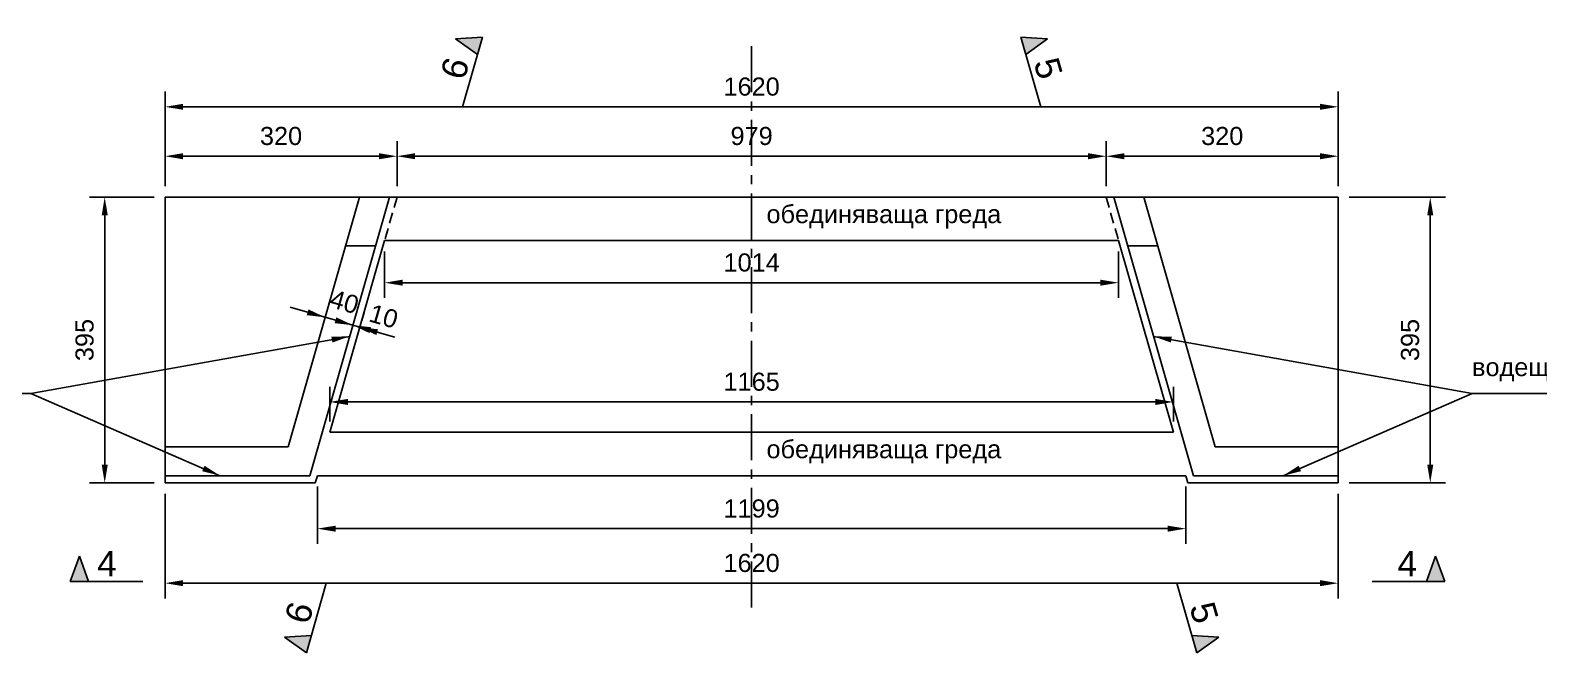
# Model space of a CAD drawing. Header units: centimetres. Extents: x 8495135 to 959133560, y 4530079 to 463453963.
# Drawn here: x 958987201 to 958989284, y 463400191 to 463401050 of the extents above; entities that cross this region are included whole.
import ezdxf
from ezdxf.enums import TextEntityAlignment as Align

# ---------------------------------------------------------------- set-up
doc = ezdxf.new("R2010")
doc.units = ezdxf.units.CM
doc.header["$LTSCALE"] = 0.1
for name, pattern in [('CENTER', [50.8, 31.75, -6.35, 6.35, -6.35]), ('CONTINU', [0]), ('DASHED', [0.75, 0.5, -0.25])]:
    doc.linetypes.add(name, pattern=pattern)
for name, color, linetype in [('br_dimension', 1, 'Continuous'), ('br_hatch', 9, 'Continuous'), ('br_hatch_tumen', 8, 'Continuous'), ('br_view_yellow', 2, 'Continuous')]:
    doc.layers.add(name, color=color, linetype=linetype)
doc.styles.add('1-50 cm', font='arial.ttf', dxfattribs={"height": 12.5})
doc.styles.add('MM 1 to 100', font='arial.ttf', dxfattribs={"height": 25})
doc.styles.add('MM_ARIAL', font='arial.ttf')
doc.dimstyles.new('MM DIM 1 to 100', dxfattribs={"dimscale": 10, "dimtxt": 2.5, "dimasz": 2.5, "dimexe": 2.1, "dimexo": 1.5, "dimgap": 1.5, "dimtad": 1, "dimdec": 0, "dimdsep": 46, "dimtxsty": 'MM_ARIAL', "dimcen": 3, "dimclrd": 1, "dimclre": 1, "dimclrt": 7, "dimaunit": 2, "dimadec": 1, "dimazin": 0, "dimtp": 100, "dimtm": 3, "dimtfac": 1, "dimtdec": 0, "dimtix": 1, "dimtmove": 0, "dimatfit": 3, "dimfxl": 0, "dimtolj": 1, "dimtzin": 0, "dimarcsym": 0})

# ---------------------------------------------------------------- blocks, each defined once
blk = doc.blocks.new('*D654')
at = {"layer": 'br_hatch_tumen', "color": 1, "lineweight": -2, "transparency": 16777216}
for p, q in [((958989022.1, 463400819.9), (958989155.2, 463400819.9)), ((958989134.2, 463400794.9), (958989134.2, 463400450.3)), ((958989022.1, 463400425.3), (958989155.2, 463400425.3))]:
    blk.add_line(p, q, dxfattribs=at)
at = {"layer": 'br_hatch_tumen', "color": 1, "transparency": 16777216}
for points in [[(958989130, 463400794.9), (958989138.3, 463400794.9), (958989134.2, 463400819.9)], [(958989130, 463400450.3), (958989138.3, 463400450.3), (958989134.2, 463400425.3)]]:
    blk.add_solid(points, dxfattribs=at)
at = {"layer": 'br_hatch_tumen', "color": 7, "transparency": 16777216, "insert": (958989106.4, 463400622.6), "char_height": 25, "attachment_point": 5, "rotation": 90, "style": 'MM_ARIAL'}
blk.add_mtext('\\A1;395', dxfattribs=at)
blk = doc.blocks.new('*U149')
at = {"linetype": 'CONTINU', "ltscale": 0.5}
blk.add_hatch(color=256, dxfattribs=at).paths.add_polyline_path([(-131.2, -52.5), (-150, 0), (-112.5, 0)])
at = {"ltscale": 0.5}
blk.add_line((0, 0), (-150, 0), dxfattribs=at)
at = {"lineweight": -3, "ltscale": 0.5}
for p, q in [((-150, 0), (-131.2, -52.5)), ((-131.2, -52.5), (-112.5, 0))]:
    blk.add_line(p, q, dxfattribs=at)
at = {"color": 7, "ltscale": 0.5, "style": '1-50 cm'}
blk.add_attdef('1', text='', height=52.5, dxfattribs=at).set_placement((-68.6, -37.6), align=Align.MIDDLE_CENTER)
blk = doc.blocks.new('*U148')
at = {"linetype": 'CONTINU', "ltscale": 0.5}
blk.add_hatch(color=256, dxfattribs=at).paths.add_polyline_path([(-131.2, -52.5), (-150, 0), (-112.5, 0)])
at = {"ltscale": 0.5}
blk.add_line((0, 0), (-150, 0), dxfattribs=at)
at = {"lineweight": -3, "ltscale": 0.5}
for p, q in [((-150, 0), (-131.2, -52.5)), ((-131.2, -52.5), (-112.5, 0))]:
    blk.add_line(p, q, dxfattribs=at)
at = {"color": 7, "ltscale": 0.5, "style": '1-50 cm'}
blk.add_attdef('1', text='', height=52.5, dxfattribs=at).set_placement((-66.9, -37.2), align=Align.MIDDLE_CENTER)
blk = doc.blocks.new('*D651')
at = {"layer": 'br_hatch_tumen', "color": 1, "lineweight": -2, "transparency": 16777216}
for p, q in [((958988686.7, 463400834.9), (958988686.7, 463400897.3)), ((958989007.1, 463400834.9), (958989007.1, 463400897.3)), ((958988711.7, 463400876.3), (958988982.1, 463400876.3))]:
    blk.add_line(p, q, dxfattribs=at)
at = {"layer": 'br_hatch_tumen', "color": 1, "transparency": 16777216}
for points in [[(958988711.7, 463400880.5), (958988711.7, 463400872.1), (958988686.7, 463400876.3)], [(958988982.1, 463400880.5), (958988982.1, 463400872.1), (958989007.1, 463400876.3)]]:
    blk.add_solid(points, dxfattribs=at)
at = {"layer": 'br_hatch_tumen', "color": 7, "transparency": 16777216, "insert": (958988846.9, 463400904.1), "char_height": 25, "attachment_point": 5, "style": 'MM_ARIAL'}
blk.add_mtext('\\A1;320', dxfattribs=at)
blk = doc.blocks.new('*D652')
at = {"layer": 'br_hatch_tumen', "color": 1, "lineweight": -2, "transparency": 16777216}
for p, q in [((958987372.1, 463400819.9), (958987282.8, 463400819.9)), ((958987303.8, 463400794.9), (958987303.8, 463400450.3)), ((958987372.1, 463400425.3), (958987282.8, 463400425.3))]:
    blk.add_line(p, q, dxfattribs=at)
at = {"layer": 'br_hatch_tumen', "color": 1, "transparency": 16777216}
for points in [[(958987299.7, 463400794.9), (958987308, 463400794.9), (958987303.8, 463400819.9)], [(958987299.7, 463400450.3), (958987308, 463400450.3), (958987303.8, 463400425.3)]]:
    blk.add_solid(points, dxfattribs=at)
at = {"layer": 'br_hatch_tumen', "color": 7, "transparency": 16777216, "insert": (958987276.1, 463400622.6), "char_height": 25, "attachment_point": 5, "rotation": 90, "style": 'MM_ARIAL'}
blk.add_mtext('\\A1;395', dxfattribs=at)
blk = doc.blocks.new('*D653')
at = {"layer": 'br_hatch_tumen', "color": 1, "lineweight": -2, "transparency": 16777216}
for p, q in [((958987387.1, 463400834.9), (958987387.1, 463400897.3)), ((958987707.5, 463400834.9), (958987707.5, 463400897.3)), ((958987682.5, 463400876.3), (958987412.1, 463400876.3))]:
    blk.add_line(p, q, dxfattribs=at)
at = {"layer": 'br_hatch_tumen', "color": 1, "transparency": 16777216}
for points in [[(958987412.1, 463400880.5), (958987412.1, 463400872.1), (958987387.1, 463400876.3)], [(958987682.5, 463400880.5), (958987682.5, 463400872.1), (958987707.5, 463400876.3)]]:
    blk.add_solid(points, dxfattribs=at)
at = {"layer": 'br_hatch_tumen', "color": 7, "transparency": 16777216, "insert": (958987547.3, 463400904.1), "char_height": 25, "attachment_point": 5, "style": 'MM_ARIAL'}
blk.add_mtext('\\A1;320', dxfattribs=at)
blk = doc.blocks.new('*D655')
at = {"layer": 'br_hatch_tumen', "color": 1, "lineweight": -2, "transparency": 16777216}
for p, q in [((958987649.1, 463400652.4), (958987652.3, 463400663.2)), ((958987658.8, 463400649.6), (958987661.9, 463400660.5)), ((958987622.4, 463400649.9), (958987598.4, 463400656.8)), ((958987656.1, 463400640.3), (958987646.5, 463400643)), ((958987680.1, 463400633.4), (958987704.2, 463400626.5))]:
    blk.add_line(p, q, dxfattribs=at)
at = {"layer": 'br_hatch_tumen', "color": 1, "transparency": 16777216}
for points in [[(958987623.6, 463400653.9), (958987621.3, 463400645.9), (958987646.5, 463400643)], [(958987681.3, 463400637.4), (958987679, 463400629.4), (958987656.1, 463400640.3)]]:
    blk.add_solid(points, dxfattribs=at)
at = {"layer": 'br_hatch_tumen', "color": 7, "transparency": 16777216, "insert": (958987689, 463400655.2), "char_height": 25, "attachment_point": 5, "rotation": 344.038, "style": 'MM_ARIAL'}
blk.add_mtext('\\A1;10', dxfattribs=at)
blk = doc.blocks.new('*D656')
at = {"layer": 'br_hatch_tumen', "color": 1, "lineweight": -2, "transparency": 16777216}
for p, q in [((958987584, 463400660.9), (958987560, 463400667.8)), ((958987612.2, 463400668.5), (958987613.8, 463400674.2)), ((958987650.6, 463400657.5), (958987652.3, 463400663.2)), ((958987646.5, 463400643), (958987608, 463400654)), ((958987670.5, 463400636.2), (958987694.6, 463400629.3))]:
    blk.add_line(p, q, dxfattribs=at)
at = {"layer": 'br_hatch_tumen', "color": 1, "transparency": 16777216}
for points in [[(958987585.1, 463400664.9), (958987582.8, 463400656.9), (958987608, 463400654)], [(958987671.7, 463400640.2), (958987669.4, 463400632.2), (958987646.5, 463400643)]]:
    blk.add_solid(points, dxfattribs=at)
at = {"layer": 'br_hatch_tumen', "color": 7, "transparency": 16777216, "insert": (958987634.9, 463400675.2), "char_height": 25, "attachment_point": 5, "rotation": 344.038, "style": 'MM_ARIAL'}
blk.add_mtext('\\A1;40', dxfattribs=at)
blk = doc.blocks.new('*D657')
at = {"layer": 'br_hatch_tumen', "color": 1, "lineweight": -2, "transparency": 16777216}
for p, q in [((958987690.3, 463400744.9), (958987690.3, 463400680.7)), ((958988703.8, 463400744.9), (958988703.8, 463400680.7)), ((958987715.3, 463400701.7), (958988678.8, 463400701.7))]:
    blk.add_line(p, q, dxfattribs=at)
at = {"layer": 'br_hatch_tumen', "color": 1, "transparency": 16777216}
for points in [[(958987715.3, 463400705.9), (958987715.3, 463400697.6), (958987690.3, 463400701.7)], [(958988678.8, 463400705.9), (958988678.8, 463400697.6), (958988703.8, 463400701.7)]]:
    blk.add_solid(points, dxfattribs=at)
at = {"layer": 'br_hatch_tumen', "color": 7, "transparency": 16777216, "insert": (958988197.1, 463400729.5), "char_height": 25, "attachment_point": 5, "style": 'MM_ARIAL'}
blk.add_mtext('\\A1;1014', dxfattribs=at)
blk = doc.blocks.new('*D658')
at = {"layer": 'br_hatch_tumen', "color": 1, "lineweight": -2, "transparency": 16777216}
for p, q in [((958987707.5, 463400834.9), (958987707.5, 463400897.3)), ((958988686.7, 463400834.9), (958988686.7, 463400897.3)), ((958987732.5, 463400876.3), (958988661.7, 463400876.3))]:
    blk.add_line(p, q, dxfattribs=at)
at = {"layer": 'br_hatch_tumen', "color": 1, "transparency": 16777216}
for points in [[(958987732.5, 463400880.5), (958987732.5, 463400872.1), (958987707.5, 463400876.3)], [(958988661.7, 463400880.5), (958988661.7, 463400872.1), (958988686.7, 463400876.3)]]:
    blk.add_solid(points, dxfattribs=at)
at = {"layer": 'br_hatch_tumen', "color": 7, "transparency": 16777216, "insert": (958988197.1, 463400904.1), "char_height": 25, "attachment_point": 5, "style": 'MM_ARIAL'}
blk.add_mtext('\\A1;979', dxfattribs=at)
blk = doc.blocks.new('*D659')
at = {"layer": 'br_hatch_tumen', "color": 1, "lineweight": -2, "transparency": 16777216}
for p, q in [((958987387.1, 463400834.9), (958987387.1, 463400965.5)), ((958989007.1, 463400834.9), (958989007.1, 463400965.5)), ((958987412.1, 463400944.5), (958988982.1, 463400944.5))]:
    blk.add_line(p, q, dxfattribs=at)
at = {"layer": 'br_hatch_tumen', "color": 1, "transparency": 16777216}
for points in [[(958987412.1, 463400948.7), (958987412.1, 463400940.4), (958987387.1, 463400944.5)], [(958988982.1, 463400948.7), (958988982.1, 463400940.4), (958989007.1, 463400944.5)]]:
    blk.add_solid(points, dxfattribs=at)
at = {"layer": 'br_hatch_tumen', "color": 7, "transparency": 16777216, "insert": (958988197.1, 463400972.3), "char_height": 25, "attachment_point": 5, "style": 'MM_ARIAL'}
blk.add_mtext('\\A1;1620', dxfattribs=at)
blk = doc.blocks.new('*D660')
at = {"layer": 'br_hatch_tumen', "color": 1, "lineweight": -2, "transparency": 16777216}
for p, q in [((958987614.6, 463400510.3), (958987614.6, 463400558.1)), ((958988779.5, 463400510.3), (958988779.5, 463400558.1)), ((958987639.6, 463400537.1), (958988754.5, 463400537.1))]:
    blk.add_line(p, q, dxfattribs=at)
at = {"layer": 'br_hatch_tumen', "color": 1, "transparency": 16777216}
for points in [[(958987639.6, 463400541.3), (958987639.6, 463400532.9), (958987614.6, 463400537.1)], [(958988754.5, 463400541.3), (958988754.5, 463400532.9), (958988779.5, 463400537.1)]]:
    blk.add_solid(points, dxfattribs=at)
at = {"layer": 'br_hatch_tumen', "color": 7, "transparency": 16777216, "insert": (958988197.1, 463400564.9), "char_height": 25, "attachment_point": 5, "style": 'MM_ARIAL'}
blk.add_mtext('\\A1;1165', dxfattribs=at)
blk = doc.blocks.new('*D661')
at = {"layer": 'br_hatch_tumen', "color": 1, "lineweight": -2, "transparency": 16777216}
for p, q in [((958987597.5, 463400420.3), (958987597.5, 463400341.2)), ((958988796.7, 463400420.3), (958988796.7, 463400341.2)), ((958987622.5, 463400362.2), (958988771.7, 463400362.2))]:
    blk.add_line(p, q, dxfattribs=at)
at = {"layer": 'br_hatch_tumen', "color": 1, "transparency": 16777216}
for points in [[(958987622.5, 463400366.3), (958987622.5, 463400358), (958987597.5, 463400362.2)], [(958988771.7, 463400366.3), (958988771.7, 463400358), (958988796.7, 463400362.2)]]:
    blk.add_solid(points, dxfattribs=at)
at = {"layer": 'br_hatch_tumen', "color": 7, "transparency": 16777216, "insert": (958988197.1, 463400389.9), "char_height": 25, "attachment_point": 5, "style": 'MM_ARIAL'}
blk.add_mtext('\\A1;1199', dxfattribs=at)
blk = doc.blocks.new('*D662')
at = {"layer": 'br_hatch_tumen', "color": 1, "lineweight": -2, "transparency": 16777216}
for p, q in [((958987387.1, 463400410.3), (958987387.1, 463400265.9)), ((958989007.1, 463400410.3), (958989007.1, 463400265.9)), ((958987412.1, 463400286.9), (958988982.1, 463400286.9))]:
    blk.add_line(p, q, dxfattribs=at)
at = {"layer": 'br_hatch_tumen', "color": 1, "transparency": 16777216}
for points in [[(958987412.1, 463400291.1), (958987412.1, 463400282.8), (958987387.1, 463400286.9)], [(958988982.1, 463400291.1), (958988982.1, 463400282.8), (958989007.1, 463400286.9)]]:
    blk.add_solid(points, dxfattribs=at)
at = {"layer": 'br_hatch_tumen', "color": 7, "transparency": 16777216, "insert": (958988197.1, 463400314.7), "char_height": 25, "attachment_point": 5, "style": 'MM_ARIAL'}
blk.add_mtext('\\A1;1620', dxfattribs=at)

msp = doc.modelspace()

# ---------------------------------------------------------------- linework, layer by layer
at = {"layer": 'br_dimension', "linetype": 'CENTER', "ltscale": 20}
msp.add_line((958988197.07, 463401028.09), (958988197.07, 463400247.28), dxfattribs=at)
at = {"layer": 'br_hatch', "linetype": 'DASHED', "ltscale": 300}
for p, q in [((958987707.47, 463400819.89), (958987690.31, 463400759.89)), ((958988686.67, 463400819.89), (958988703.83, 463400759.89))]:
    msp.add_line(p, q, dxfattribs=at)
at = {"layer": 'br_view_yellow'}
for p, q in [((958987387.07, 463400819.89), (958989007.07, 463400819.89)), ((958987387.07, 463400425.32), (958987387.07, 463400819.89)), ((958987556.91, 463400475.32), (958987655.46, 463400819.89)), ((958987587.07, 463400435.32), (958987697.07, 463400819.89)), ((958988807.07, 463400435.32), (958988697.07, 463400819.89)), ((958988837.23, 463400475.32), (958988738.67, 463400819.89)), ((958989007.07, 463400425.32), (958989007.07, 463400819.89)), ((958987614.63, 463400495.32), (958987690.31, 463400759.89)), ((958987677.82, 463400752.59), (958987636.21, 463400752.59)), ((958987690.31, 463400759.89), (958988703.83, 463400759.89)), ((958988779.51, 463400495.32), (958988703.83, 463400759.89)), ((958988716.32, 463400752.59), (958988757.92, 463400752.59)), ((958988779.51, 463400495.32), (958987614.63, 463400495.32)), ((958987556.91, 463400475.32), (958987387.07, 463400475.32)), ((958988837.23, 463400475.32), (958989007.07, 463400475.32)), ((958987587.07, 463400435.32), (958987387.07, 463400435.32)), ((958987594.61, 463400425.32), (958987597.47, 463400435.32)), ((958988796.67, 463400435.32), (958987597.47, 463400435.32)), ((958988799.53, 463400425.32), (958988796.67, 463400435.32)), ((958988807.07, 463400435.32), (958989007.07, 463400435.32)), ((958987594.61, 463400425.32), (958987387.07, 463400425.32)), ((958988799.53, 463400425.32), (958989007.07, 463400425.32))]:
    msp.add_line(p, q, dxfattribs=at)

# ---------------------------------------------------------------- block references
at = {"layer": 'br_dimension'}
ref = msp.add_blockref('*U148', (958987797.88, 463400944.54), dxfattribs=dict(at, xscale=0.6666700000000004, yscale=0.6666700000000004, zscale=0.6666700000000004, rotation=254.0379858429855))
ref.add_attrib('1', '6', dxfattribs={"layer": '0', "color": 7, "ltscale": 0.5, "height": 35, "rotation": 74.03799, "style": '1-50 cm'}).set_placement((958987787.28, 463400997.72), align=Align.MIDDLE_CENTER)
ref = msp.add_blockref('*U148', (958988596.26, 463400944.54), dxfattribs=dict(at, xscale=-0.6666700000000004, yscale=0.66667, zscale=0.66667, rotation=105.9620141635621))
ref.add_attrib('1', '5', dxfattribs={"layer": '0', "color": 7, "ltscale": 0.5, "height": 35, "rotation": 285.96201, "style": '1-50 cm'}).set_placement((958988606.84, 463400997.79), align=Align.MIDDLE_CENTER)
ref = msp.add_blockref('*U149', (958987356.26, 463400289.14), dxfattribs=dict(at, xscale=-0.66667, yscale=0.66667, zscale=0.66667, rotation=180))
ref.add_attrib('1', '4', dxfattribs={"layer": '0', "color": 7, "ltscale": 0.5, "height": 35, "style": '1-50 cm'}).set_placement((958987306.87, 463400314.03), align=Align.MIDDLE_CENTER)
ref = msp.add_blockref('*U148', (958989054.13, 463400289.14), dxfattribs=dict(at, xscale=0.66667, yscale=0.66667, zscale=0.66667, rotation=180))
ref.add_attrib('1', '4', dxfattribs={"layer": '0', "color": 7, "ltscale": 0.5, "height": 35, "style": '1-50 cm'}).set_placement((958989102.42, 463400313.81), align=Align.MIDDLE_CENTER)
ref = msp.add_blockref('*U149', (958987609.78, 463400286.93), dxfattribs=dict(at, xscale=-0.6666699999999999, yscale=0.66667, zscale=0.66667, rotation=254.0379858429854))
ref.add_attrib('1', '6', dxfattribs={"layer": '0', "color": 7, "ltscale": 0.5, "height": 35, "rotation": 74.03799, "style": '1-50 cm'}).set_placement((958987572.11, 463400246.26), align=Align.MIDDLE_CENTER)
ref = msp.add_blockref('*U149', (958988784.36, 463400286.93), dxfattribs=dict(at, xscale=0.6666699999999999, yscale=0.6666699999999999, zscale=0.6666699999999999, rotation=105.9620141635621))
ref.add_attrib('1', '5', dxfattribs={"layer": '0', "color": 7, "ltscale": 0.5, "height": 35, "rotation": 285.96201, "style": '1-50 cm'}).set_placement((958988822.01, 463400246.33), align=Align.MIDDLE_CENTER)

# ---------------------------------------------------------------- texts
at = {"layer": 'br_view_yellow', "linetype": 'ByBlock', "ltscale": 3, "style": 'MM 1 to 100'}
for s, p in [('обединяваща греда', (958988217.6, 463400783.95)), ('водеща линия', (958989191.87, 463400572.76)), ('обединяваща греда', (958988217.6, 463400459.38))]:
    msp.add_text(s, height=25, dxfattribs=at).set_placement(p)

# ---------------------------------------------------------------- dimensions: what is measured, and where the dimension line sits
at = {"layer": 'br_hatch_tumen'}
for base, p1, p2, picture, middle in [((958989007.07, 463400944.54), (958987387.07, 463400819.89), (958989007.07, 463400819.89), '*D659', (958988197.07, 463400972.3)), ((958987387.07, 463400876.32), (958987707.47, 463400819.89), (958987387.07, 463400819.89), '*D653', (958987547.27, 463400904.09)), ((958988686.67, 463400876.32), (958987707.47, 463400819.89), (958988686.67, 463400819.89), '*D658', (958988197.07, 463400904.08)), ((958989007.07, 463400876.32), (958988686.67, 463400819.89), (958989007.07, 463400819.89), '*D651', (958988846.87, 463400904.09)), ((958988703.83, 463400701.74), (958987690.31, 463400759.89), (958988703.83, 463400759.89), '*D657', (958988197.07, 463400729.5)), ((958988779.51, 463400537.09), (958987614.63, 463400495.32), (958988779.51, 463400495.32), '*D660', (958988197.07, 463400564.85)), ((958988796.67, 463400362.17), (958987597.47, 463400435.32), (958988796.67, 463400435.32), '*D661', (958988197.07, 463400389.94)), ((958989007.07, 463400286.93), (958987387.07, 463400425.32), (958989007.07, 463400425.32), '*D662', (958988197.07, 463400314.69))]:
    dim = msp.add_linear_dim(base=base, p1=p1, p2=p2, dimstyle='MM DIM 1 to 100', dxfattribs=at)
    dim.commit()
    dim.dimension.update_dxf_attribs({"geometry": picture, "text_midpoint": middle})
for base, p1, p2, picture, middle in [((958987303.83, 463400425.32), (958987387.07, 463400819.89), (958987387.07, 463400425.32), '*D652', (958987276.06, 463400622.61)), ((958989134.16, 463400425.32), (958989007.07, 463400819.89), (958989007.07, 463400425.32), '*D654', (958989106.38, 463400622.61))]:
    dim = msp.add_linear_dim(base=base, p1=p1, p2=p2, angle=90, dimstyle='MM DIM 1 to 100', dxfattribs=at)
    dim.commit()
    dim.dimension.update_dxf_attribs({"geometry": picture, "text_midpoint": middle})
dim = msp.add_aligned_dim(p1=(958987646.48, 463400643.04), p2=(958987608.03, 463400654.04), distance=0, dimstyle='MM DIM 1 to 100', dxfattribs=at)
dim.commit()
dim.dimension.update_dxf_attribs({"geometry": '*D656', "text_midpoint": (958987634.89, 463400675.24)})
dim = msp.add_linear_dim(base=(958987646.48, 463400643.04), p1=(958987654.64, 463400635.19), p2=(958987645.02, 463400637.94), angle=164.03799, dimstyle='MM DIM 1 to 100', override={"dimtmove": 2}, dxfattribs=at)
dim.commit()
dim.dimension.update_dxf_attribs({"geometry": '*D655', "text_midpoint": (958987688.98, 463400655.25), "dimtype": 161})

# ---------------------------------------------------------------- leaders
for points in [[(958987642.07, 463400627.61), (958987201.92, 463400548.7)], [(958988752.07, 463400627.61), (958989192.21, 463400548.7)], [(958987463, 463400435.32), (958987201.92, 463400548.7), (958986968.44, 463400548.7)], [(958988931.14, 463400435.32), (958989192.21, 463400548.7), (958989425.7, 463400548.7)]]:
    msp.add_leader(points, dimstyle='MM DIM 1 to 100', override={"dimgap": 1.5, "dimtad": 0}, dxfattribs=at)

doc.saveas('drawing.dxf')
